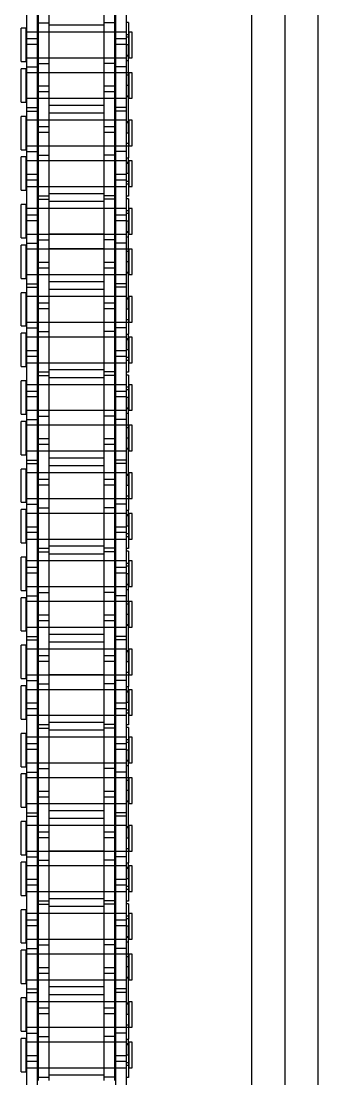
# Model space of a CAD drawing. Header units: metres. Extents: x 0 to 63075, y 0 to 44550.
# Drawn here: x 14562 to 14604.8, y 27223.5 to 27375.9 of the extents above; entities that cross this region are included whole.
import ezdxf

# ---------------------------------------------------------------- set-up
doc = ezdxf.new("R2010")
doc.units = ezdxf.units.M
doc.header["$LTSCALE"] = 75
doc.linetypes.add('HIDDEN2', pattern=[4.7625, 3.175, -1.5875])
for name, color, linetype in [('SDM', 7, 'Continuous'), ('SL4', 4, 'Continuous'), ('ST1', 7, 'HIDDEN2')]:
    doc.layers.add(name, color=color, linetype=linetype)

# ---------------------------------------------------------------- blocks, each defined once
blk = doc.blocks.new('A$Ca53c419a')
at = {"layer": 'SL4'}
for p, q in [((2339.74, 215.76), (3664.71, 215.76)), ((3664.71, 206.24), (2339.74, 206.24))]:
    blk.add_line(p, q, dxfattribs=at)
at = {"layer": 'ST1'}
for p, q in [((2794.73, 249), (2799.53, 249)), ((2794.73, 249), (2794.73, 248.34)), ((2799.53, 248.34), (2799.53, 249)), ((2800.58, 249), (2805.37, 249)), ((2800.58, 249), (2800.58, 248.34)), ((2805.37, 248.34), (2805.37, 249)), ((2807.43, 249), (2812.23, 249)), ((2807.43, 249), (2807.43, 248.34)), ((2812.23, 248.34), (2812.23, 249)), ((2813.28, 249), (2818.07, 249)), ((2813.28, 249), (2813.28, 248.34)), ((2818.07, 248.34), (2818.07, 249)), ((2820.13, 249), (2824.93, 249)), ((2820.13, 249), (2820.13, 248.34)), ((2824.93, 248.34), (2824.93, 249)), ((2825.98, 249), (2830.77, 249)), ((2825.98, 249), (2825.98, 248.34)), ((2830.77, 248.34), (2830.77, 249)), ((2832.83, 249), (2837.63, 249)), ((2832.83, 249), (2832.83, 248.34)), ((2837.63, 248.34), (2837.63, 249)), ((2838.68, 249), (2843.47, 249)), ((2838.68, 249), (2838.68, 248.34)), ((2843.47, 248.34), (2843.47, 249)), ((2845.53, 249), (2850.33, 249)), ((2845.53, 249), (2845.53, 248.34)), ((2850.33, 248.34), (2850.33, 249)), ((2851.38, 249), (2856.17, 249)), ((2851.38, 249), (2851.38, 248.34)), ((2856.17, 248.34), (2856.17, 249)), ((2858.23, 249), (2863.03, 249)), ((2858.23, 249), (2858.23, 248.34)), ((2863.03, 248.34), (2863.03, 249)), ((2864.08, 249), (2868.87, 249)), ((2864.08, 249), (2864.08, 248.34)), ((2868.87, 248.34), (2868.87, 249)), ((2870.93, 249), (2875.73, 249)), ((2870.93, 249), (2870.93, 248.34)), ((2875.73, 248.34), (2875.73, 249)), ((2876.78, 249), (2881.57, 249)), ((2876.78, 249), (2876.78, 248.34)), ((2881.57, 248.34), (2881.57, 249)), ((2883.63, 249), (2888.43, 249)), ((2883.63, 249), (2883.63, 248.34)), ((2888.43, 248.34), (2888.43, 249)), ((2889.48, 249), (2894.27, 249)), ((2889.48, 249), (2889.48, 248.34)), ((2894.27, 248.34), (2894.27, 249)), ((2896.33, 249), (2901.13, 249)), ((2896.33, 249), (2896.33, 248.34)), ((2901.13, 248.34), (2901.13, 249)), ((2902.18, 249), (2906.97, 249)), ((2902.18, 249), (2902.18, 248.34)), ((2906.97, 248.34), (2906.97, 249)), ((2909.03, 249), (2913.83, 249)), ((2909.03, 249), (2909.03, 248.34)), ((2913.83, 248.34), (2913.83, 249)), ((2914.88, 249), (2919.67, 249)), ((2914.88, 249), (2914.88, 248.34)), ((2919.67, 248.34), (2919.67, 249)), ((2921.73, 249), (2926.53, 249)), ((2921.73, 249), (2921.73, 248.34)), ((2926.53, 248.34), (2926.53, 249)), ((2927.58, 249), (2932.37, 249)), ((2927.58, 249), (2927.58, 248.34)), ((2932.37, 248.34), (2932.37, 249)), ((2934.43, 249), (2939.23, 249)), ((2934.43, 249), (2934.43, 248.34)), ((2939.23, 248.34), (2939.23, 249)), ((2940.28, 249), (2945.07, 249)), ((2940.28, 249), (2940.28, 248.34)), ((2945.07, 248.34), (2945.07, 249)), ((2787.1, 248.16), (2796.2, 248.16)), ((2799.53, 248.34), (2794.73, 248.34)), ((2795.28, 248.34), (2795.28, 233.84)), ((2795.28, 248.16), (2795.28, 246.64)), ((2796.2, 248.16), (2797.06, 248.16)), ((2796.2, 246.64), (2796.2, 248.16)), ((2797.06, 248.16), (2806.15, 248.16)), ((2797.06, 248.16), (2797.06, 246.64)), ((2798.97, 233.84), (2798.97, 248.34)), ((2798.97, 246.64), (2798.97, 248.16)), ((2800.3, 248.16), (2800.3, 246.64)), ((2805.37, 248.34), (2800.58, 248.34)), ((2801.13, 248.34), (2801.13, 233.84)), ((2801.13, 248.16), (2801.13, 246.64)), ((2804.82, 233.84), (2804.82, 248.34)), ((2804.82, 246.64), (2804.82, 248.16)), ((2806.15, 248.16), (2806.15, 246.64)), ((2806.15, 248.16), (2812.5, 248.16)), ((2806.65, 248.16), (2806.65, 246.64)), ((2812.23, 248.34), (2807.43, 248.34)), ((2807.98, 248.34), (2807.98, 233.84)), ((2807.98, 248.16), (2807.98, 246.64)), ((2811.67, 233.84), (2811.67, 248.34)), ((2811.67, 246.64), (2811.67, 248.16)), ((2812.5, 248.16), (2812.5, 246.64)), ((2812.5, 248.16), (2821.6, 248.16)), ((2818.07, 248.34), (2813.28, 248.34)), ((2813.83, 248.34), (2813.83, 233.84)), ((2813.83, 248.16), (2813.83, 246.64)), ((2815.75, 246.64), (2815.75, 248.16)), ((2816.61, 248.16), (2816.61, 246.64)), ((2817.52, 233.84), (2817.52, 248.34)), ((2817.52, 246.64), (2817.52, 248.16)), ((2824.93, 248.34), (2820.13, 248.34)), ((2820.68, 248.34), (2820.68, 233.84)), ((2820.68, 248.16), (2820.68, 246.64)), ((2821.6, 248.16), (2822.46, 248.16)), ((2821.6, 246.64), (2821.6, 248.16)), ((2822.46, 248.16), (2831.55, 248.16)), ((2822.46, 248.16), (2822.46, 246.64)), ((2824.37, 233.84), (2824.37, 248.34)), ((2824.37, 246.64), (2824.37, 248.16)), ((2825.7, 248.16), (2825.7, 246.64)), ((2830.77, 248.34), (2825.98, 248.34)), ((2826.53, 248.34), (2826.53, 233.84)), ((2826.53, 248.16), (2826.53, 246.64)), ((2830.22, 233.84), (2830.22, 248.34)), ((2830.22, 246.64), (2830.22, 248.16)), ((2831.55, 248.16), (2831.55, 246.64)), ((2831.55, 248.16), (2837.9, 248.16)), ((2832.05, 248.16), (2832.05, 246.64)), ((2837.63, 248.34), (2832.83, 248.34)), ((2833.38, 248.34), (2833.38, 233.84)), ((2833.38, 248.16), (2833.38, 246.64)), ((2837.07, 233.84), (2837.07, 248.34)), ((2837.07, 246.64), (2837.07, 248.16)), ((2837.9, 248.16), (2837.9, 246.64)), ((2837.9, 248.16), (2847, 248.16)), ((2843.47, 248.34), (2838.68, 248.34)), ((2839.23, 248.34), (2839.23, 233.84)), ((2839.23, 248.16), (2839.23, 246.64)), ((2841.15, 246.64), (2841.15, 248.16)), ((2842.01, 248.16), (2842.01, 246.64)), ((2842.92, 233.84), (2842.92, 248.34)), ((2842.92, 246.64), (2842.92, 248.16)), ((2850.33, 248.34), (2845.53, 248.34)), ((2846.08, 248.34), (2846.08, 233.84)), ((2846.08, 248.16), (2846.08, 246.64)), ((2847, 248.16), (2847.86, 248.16)), ((2847, 246.64), (2847, 248.16)), ((2847.86, 248.16), (2856.95, 248.16)), ((2847.86, 248.16), (2847.86, 246.64)), ((2849.77, 233.84), (2849.77, 248.34)), ((2849.77, 246.64), (2849.77, 248.16)), ((2851.1, 248.16), (2851.1, 246.64)), ((2856.17, 248.34), (2851.38, 248.34)), ((2851.93, 248.34), (2851.93, 233.84)), ((2851.93, 248.16), (2851.93, 246.64)), ((2855.62, 233.84), (2855.62, 248.34)), ((2855.62, 246.64), (2855.62, 248.16)), ((2856.95, 248.16), (2856.95, 246.64)), ((2856.95, 248.16), (2863.3, 248.16)), ((2857.45, 248.16), (2857.45, 246.64)), ((2863.03, 248.34), (2858.23, 248.34)), ((2858.78, 248.34), (2858.78, 233.84)), ((2858.78, 248.16), (2858.78, 246.64)), ((2862.47, 233.84), (2862.47, 248.34)), ((2862.47, 246.64), (2862.47, 248.16)), ((2863.3, 248.16), (2863.3, 246.64)), ((2863.3, 248.16), (2872.4, 248.16)), ((2868.87, 248.34), (2864.08, 248.34)), ((2864.63, 248.34), (2864.63, 233.84)), ((2864.63, 248.16), (2864.63, 246.64)), ((2866.55, 246.64), (2866.55, 248.16)), ((2867.41, 248.16), (2867.41, 246.64)), ((2868.32, 233.84), (2868.32, 248.34)), ((2868.32, 246.64), (2868.32, 248.16)), ((2875.73, 248.34), (2870.93, 248.34)), ((2871.48, 248.34), (2871.48, 233.84)), ((2871.48, 248.16), (2871.48, 246.64)), ((2872.4, 248.16), (2873.26, 248.16)), ((2872.4, 246.64), (2872.4, 248.16)), ((2873.26, 248.16), (2882.35, 248.16)), ((2873.26, 248.16), (2873.26, 246.64)), ((2875.17, 233.84), (2875.17, 248.34)), ((2875.17, 246.64), (2875.17, 248.16)), ((2876.5, 248.16), (2876.5, 246.64)), ((2881.57, 248.34), (2876.78, 248.34)), ((2877.33, 248.34), (2877.33, 233.84)), ((2877.33, 248.16), (2877.33, 246.64)), ((2881.02, 233.84), (2881.02, 248.34)), ((2881.02, 246.64), (2881.02, 248.16)), ((2882.35, 248.16), (2882.35, 246.64)), ((2882.35, 248.16), (2888.7, 248.16)), ((2882.85, 248.16), (2882.85, 246.64)), ((2888.43, 248.34), (2883.63, 248.34)), ((2884.18, 248.34), (2884.18, 233.84)), ((2884.18, 248.16), (2884.18, 246.64)), ((2887.87, 233.84), (2887.87, 248.34)), ((2887.87, 246.64), (2887.87, 248.16)), ((2888.7, 248.16), (2888.7, 246.64)), ((2888.7, 248.16), (2897.8, 248.16)), ((2894.27, 248.34), (2889.48, 248.34)), ((2890.03, 248.34), (2890.03, 233.84)), ((2890.03, 248.16), (2890.03, 246.64)), ((2891.95, 246.64), (2891.95, 248.16)), ((2892.81, 248.16), (2892.81, 246.64)), ((2893.72, 233.84), (2893.72, 248.34)), ((2893.72, 246.64), (2893.72, 248.16)), ((2901.13, 248.34), (2896.33, 248.34)), ((2896.88, 248.34), (2896.88, 233.84)), ((2896.88, 248.16), (2896.88, 246.64)), ((2897.8, 248.16), (2898.66, 248.16)), ((2897.8, 246.64), (2897.8, 248.16)), ((2898.66, 248.16), (2907.75, 248.16)), ((2898.66, 248.16), (2898.66, 246.64)), ((2900.57, 233.84), (2900.57, 248.34)), ((2900.57, 246.64), (2900.57, 248.16)), ((2901.9, 248.16), (2901.9, 246.64)), ((2906.97, 248.34), (2902.18, 248.34)), ((2902.73, 248.34), (2902.73, 233.84)), ((2902.73, 248.16), (2902.73, 246.64)), ((2906.42, 233.84), (2906.42, 248.34)), ((2906.42, 246.64), (2906.42, 248.16)), ((2907.75, 248.16), (2907.75, 246.64)), ((2907.75, 248.16), (2914.1, 248.16)), ((2908.25, 248.16), (2908.25, 246.64)), ((2913.83, 248.34), (2909.03, 248.34)), ((2909.58, 248.34), (2909.58, 233.84)), ((2909.58, 248.16), (2909.58, 246.64)), ((2913.27, 233.84), (2913.27, 248.34)), ((2913.27, 246.64), (2913.27, 248.16)), ((2914.1, 248.16), (2914.1, 246.64)), ((2914.1, 248.16), (2923.2, 248.16)), ((2919.67, 248.34), (2914.88, 248.34)), ((2915.43, 248.34), (2915.43, 233.84)), ((2915.43, 248.16), (2915.43, 246.64)), ((2917.35, 246.64), (2917.35, 248.16)), ((2918.21, 248.16), (2918.21, 246.64)), ((2919.12, 233.84), (2919.12, 248.34)), ((2919.12, 246.64), (2919.12, 248.16)), ((2926.53, 248.34), (2921.73, 248.34)), ((2922.28, 248.34), (2922.28, 233.84)), ((2922.28, 248.16), (2922.28, 246.64)), ((2923.2, 248.16), (2924.06, 248.16)), ((2923.2, 246.64), (2923.2, 248.16)), ((2924.06, 248.16), (2933.15, 248.16)), ((2924.06, 248.16), (2924.06, 246.64)), ((2925.97, 233.84), (2925.97, 248.34)), ((2925.97, 246.64), (2925.97, 248.16)), ((2927.3, 248.16), (2927.3, 246.64)), ((2932.37, 248.34), (2927.58, 248.34)), ((2928.13, 248.34), (2928.13, 233.84)), ((2928.13, 248.16), (2928.13, 246.64)), ((2931.82, 233.84), (2931.82, 248.34)), ((2931.82, 246.64), (2931.82, 248.16)), ((2933.15, 248.16), (2933.15, 246.64)), ((2933.15, 248.16), (2939.5, 248.16)), ((2933.65, 248.16), (2933.65, 246.64)), ((2939.23, 248.34), (2934.43, 248.34)), ((2934.98, 248.34), (2934.98, 233.84)), ((2934.98, 248.16), (2934.98, 246.64)), ((2938.67, 233.84), (2938.67, 248.34)), ((2938.67, 246.64), (2938.67, 248.16)), ((2939.5, 248.16), (2939.5, 246.64)), ((2939.5, 248.16), (2948.6, 248.16)), ((2945.07, 248.34), (2940.28, 248.34)), ((2940.83, 248.34), (2940.83, 233.84)), ((2940.83, 248.16), (2940.83, 246.64)), ((2942.75, 246.64), (2942.75, 248.16)), ((2943.61, 248.16), (2943.61, 246.64)), ((2944.52, 233.84), (2944.52, 248.34)), ((2944.52, 246.64), (2944.52, 248.16)), ((2787.1, 246.64), (2796.2, 246.64)), ((2793.45, 246.48), (2799.8, 246.48)), ((2793.95, 246.48), (2793.95, 244.96)), ((2795.28, 246.48), (2795.28, 244.96)), ((2796.2, 246.64), (2797.06, 246.64)), ((2797.06, 246.64), (2806.15, 246.64)), ((2798.97, 244.96), (2798.97, 246.48)), ((2799.8, 246.48), (2799.8, 244.96)), ((2799.8, 246.48), (2808.9, 246.48)), ((2801.13, 246.48), (2801.13, 244.96)), ((2803.05, 244.96), (2803.05, 246.48)), ((2803.91, 246.48), (2803.91, 244.96)), ((2804.82, 244.96), (2804.82, 246.48)), ((2806.15, 246.64), (2812.5, 246.64)), ((2807.98, 246.48), (2807.98, 244.96)), ((2808.9, 246.48), (2809.76, 246.48)), ((2808.9, 244.96), (2808.9, 246.48)), ((2809.76, 246.48), (2818.85, 246.48)), ((2809.76, 246.48), (2809.76, 244.96)), ((2811.67, 244.96), (2811.67, 246.48)), ((2812.5, 246.64), (2821.6, 246.64)), ((2813, 246.48), (2813, 244.96)), ((2813.83, 246.48), (2813.83, 244.96)), ((2817.52, 244.96), (2817.52, 246.48)), ((2818.85, 246.48), (2818.85, 244.96)), ((2818.85, 246.48), (2825.2, 246.48)), ((2819.35, 246.48), (2819.35, 244.96)), ((2820.68, 246.48), (2820.68, 244.96)), ((2821.6, 246.64), (2822.46, 246.64)), ((2822.46, 246.64), (2831.55, 246.64)), ((2824.37, 244.96), (2824.37, 246.48)), ((2825.2, 246.48), (2825.2, 244.96)), ((2825.2, 246.48), (2834.3, 246.48)), ((2826.53, 246.48), (2826.53, 244.96)), ((2828.45, 244.96), (2828.45, 246.48)), ((2829.31, 246.48), (2829.31, 244.96)), ((2830.22, 244.96), (2830.22, 246.48)), ((2831.55, 246.64), (2837.9, 246.64)), ((2833.38, 246.48), (2833.38, 244.96)), ((2834.3, 246.48), (2835.16, 246.48)), ((2834.3, 244.96), (2834.3, 246.48)), ((2835.16, 246.48), (2844.25, 246.48)), ((2835.16, 246.48), (2835.16, 244.96)), ((2837.07, 244.96), (2837.07, 246.48)), ((2837.9, 246.64), (2847, 246.64)), ((2838.4, 246.48), (2838.4, 244.96)), ((2839.23, 246.48), (2839.23, 244.96)), ((2842.92, 244.96), (2842.92, 246.48)), ((2844.25, 246.48), (2844.25, 244.96)), ((2844.25, 246.48), (2850.6, 246.48)), ((2844.75, 246.48), (2844.75, 244.96)), ((2846.08, 246.48), (2846.08, 244.96)), ((2847, 246.64), (2847.86, 246.64)), ((2847.86, 246.64), (2856.95, 246.64)), ((2849.77, 244.96), (2849.77, 246.48)), ((2850.6, 246.48), (2850.6, 244.96)), ((2850.6, 246.48), (2859.7, 246.48)), ((2851.93, 246.48), (2851.93, 244.96)), ((2853.85, 244.96), (2853.85, 246.48)), ((2854.71, 246.48), (2854.71, 244.96)), ((2855.62, 244.96), (2855.62, 246.48)), ((2856.95, 246.64), (2863.3, 246.64)), ((2858.78, 246.48), (2858.78, 244.96)), ((2859.7, 246.48), (2860.56, 246.48)), ((2859.7, 244.96), (2859.7, 246.48)), ((2860.56, 246.48), (2869.65, 246.48)), ((2860.56, 246.48), (2860.56, 244.96)), ((2862.47, 244.96), (2862.47, 246.48)), ((2863.3, 246.64), (2872.4, 246.64)), ((2863.8, 246.48), (2863.8, 244.96)), ((2864.63, 246.48), (2864.63, 244.96)), ((2868.32, 244.96), (2868.32, 246.48)), ((2869.65, 246.48), (2869.65, 244.96)), ((2869.65, 246.48), (2876, 246.48)), ((2870.15, 246.48), (2870.15, 244.96)), ((2871.48, 246.48), (2871.48, 244.96)), ((2872.4, 246.64), (2873.26, 246.64)), ((2873.26, 246.64), (2882.35, 246.64)), ((2875.17, 244.96), (2875.17, 246.48)), ((2876, 246.48), (2876, 244.96)), ((2876, 246.48), (2885.1, 246.48)), ((2877.33, 246.48), (2877.33, 244.96)), ((2879.25, 244.96), (2879.25, 246.48)), ((2880.11, 246.48), (2880.11, 244.96)), ((2881.02, 244.96), (2881.02, 246.48)), ((2882.35, 246.64), (2888.7, 246.64)), ((2884.18, 246.48), (2884.18, 244.96)), ((2885.1, 246.48), (2885.96, 246.48)), ((2885.1, 244.96), (2885.1, 246.48)), ((2885.96, 246.48), (2895.05, 246.48)), ((2885.96, 246.48), (2885.96, 244.96)), ((2887.87, 244.96), (2887.87, 246.48)), ((2888.7, 246.64), (2897.8, 246.64)), ((2889.2, 246.48), (2889.2, 244.96)), ((2890.03, 246.48), (2890.03, 244.96)), ((2893.72, 244.96), (2893.72, 246.48)), ((2895.05, 246.48), (2895.05, 244.96)), ((2895.05, 246.48), (2901.4, 246.48)), ((2895.55, 246.48), (2895.55, 244.96)), ((2896.88, 246.48), (2896.88, 244.96)), ((2897.8, 246.64), (2898.66, 246.64)), ((2898.66, 246.64), (2907.75, 246.64)), ((2900.57, 244.96), (2900.57, 246.48)), ((2901.4, 246.48), (2901.4, 244.96)), ((2901.4, 246.48), (2910.5, 246.48)), ((2902.73, 246.48), (2902.73, 244.96)), ((2904.65, 244.96), (2904.65, 246.48)), ((2905.51, 246.48), (2905.51, 244.96)), ((2906.42, 244.96), (2906.42, 246.48)), ((2907.75, 246.64), (2914.1, 246.64)), ((2909.58, 246.48), (2909.58, 244.96)), ((2910.5, 246.48), (2911.36, 246.48)), ((2910.5, 244.96), (2910.5, 246.48)), ((2911.36, 246.48), (2920.45, 246.48)), ((2911.36, 246.48), (2911.36, 244.96)), ((2913.27, 244.96), (2913.27, 246.48)), ((2914.1, 246.64), (2923.2, 246.64)), ((2914.6, 246.48), (2914.6, 244.96)), ((2915.43, 246.48), (2915.43, 244.96)), ((2919.12, 244.96), (2919.12, 246.48)), ((2920.45, 246.48), (2920.45, 244.96)), ((2920.45, 246.48), (2926.8, 246.48)), ((2920.95, 246.48), (2920.95, 244.96)), ((2922.28, 246.48), (2922.28, 244.96)), ((2923.2, 246.64), (2924.06, 246.64)), ((2924.06, 246.64), (2933.15, 246.64)), ((2925.97, 244.96), (2925.97, 246.48)), ((2926.8, 246.48), (2926.8, 244.96)), ((2926.8, 246.48), (2935.9, 246.48)), ((2928.13, 246.48), (2928.13, 244.96)), ((2930.05, 244.96), (2930.05, 246.48)), ((2930.91, 246.48), (2930.91, 244.96)), ((2931.82, 244.96), (2931.82, 246.48)), ((2933.15, 246.64), (2939.5, 246.64)), ((2934.98, 246.48), (2934.98, 244.96)), ((2935.9, 246.48), (2936.76, 246.48)), ((2935.9, 244.96), (2935.9, 246.48)), ((2936.76, 246.48), (2945.85, 246.48)), ((2936.76, 246.48), (2936.76, 244.96)), ((2938.67, 244.96), (2938.67, 246.48)), ((2939.5, 246.64), (2948.6, 246.64)), ((2940, 246.48), (2940, 244.96)), ((2940.83, 246.48), (2940.83, 244.96)), ((2944.52, 244.96), (2944.52, 246.48)), ((2945.85, 246.48), (2945.85, 244.96)), ((2945.85, 246.48), (2952.2, 246.48)), ((2793.45, 244.96), (2799.8, 244.96)), ((2794.24, 237.03), (2794.24, 244.96)), ((2795.28, 244.96), (2795.28, 237.03)), ((2798.97, 237.03), (2798.97, 244.96)), ((2799.02, 244.96), (2799.02, 237.03)), ((2799.8, 244.96), (2808.9, 244.96)), ((2801.09, 237.03), (2801.09, 244.96)), ((2801.13, 244.96), (2801.13, 237.03)), ((2804.82, 237.03), (2804.82, 244.96)), ((2805.87, 244.96), (2805.87, 237.03)), ((2806.94, 237.03), (2806.94, 244.96)), ((2807.98, 244.96), (2807.98, 237.03)), ((2808.9, 244.96), (2809.76, 244.96)), ((2809.76, 244.96), (2818.85, 244.96)), ((2811.67, 237.03), (2811.67, 244.96)), ((2811.72, 244.96), (2811.72, 237.03)), ((2813.79, 237.03), (2813.79, 244.96)), ((2813.83, 244.96), (2813.83, 237.03)), ((2817.52, 237.03), (2817.52, 244.96)), ((2818.57, 244.96), (2818.57, 237.03)), ((2818.85, 244.96), (2825.2, 244.96)), ((2819.64, 237.03), (2819.64, 244.96)), ((2820.68, 244.96), (2820.68, 237.03)), ((2824.37, 237.03), (2824.37, 244.96)), ((2824.42, 244.96), (2824.42, 237.03)), ((2825.2, 244.96), (2834.3, 244.96)), ((2826.49, 237.03), (2826.49, 244.96)), ((2826.53, 244.96), (2826.53, 237.03)), ((2830.22, 237.03), (2830.22, 244.96)), ((2831.27, 244.96), (2831.27, 237.03)), ((2832.34, 237.03), (2832.34, 244.96)), ((2833.38, 244.96), (2833.38, 237.03)), ((2834.3, 244.96), (2835.16, 244.96)), ((2835.16, 244.96), (2844.25, 244.96)), ((2837.07, 237.03), (2837.07, 244.96)), ((2837.12, 244.96), (2837.12, 237.03)), ((2839.19, 237.03), (2839.19, 244.96)), ((2839.23, 244.96), (2839.23, 237.03)), ((2842.92, 237.03), (2842.92, 244.96)), ((2843.97, 244.96), (2843.97, 237.03)), ((2844.25, 244.96), (2850.6, 244.96)), ((2845.04, 237.03), (2845.04, 244.96)), ((2846.08, 244.96), (2846.08, 237.03)), ((2849.77, 237.03), (2849.77, 244.96)), ((2849.82, 244.96), (2849.82, 237.03)), ((2850.6, 244.96), (2859.7, 244.96)), ((2851.89, 237.03), (2851.89, 244.96)), ((2851.93, 244.96), (2851.93, 237.03)), ((2855.62, 237.03), (2855.62, 244.96)), ((2856.67, 244.96), (2856.67, 237.03)), ((2857.74, 237.03), (2857.74, 244.96)), ((2858.78, 244.96), (2858.78, 237.03)), ((2859.7, 244.96), (2860.56, 244.96)), ((2860.56, 244.96), (2869.65, 244.96)), ((2862.47, 237.03), (2862.47, 244.96)), ((2862.52, 244.96), (2862.52, 237.03)), ((2864.59, 237.03), (2864.59, 244.96)), ((2864.63, 244.96), (2864.63, 237.03)), ((2868.32, 237.03), (2868.32, 244.96)), ((2869.37, 244.96), (2869.37, 237.03)), ((2869.65, 244.96), (2876, 244.96)), ((2870.44, 237.03), (2870.44, 244.96)), ((2871.48, 244.96), (2871.48, 237.03)), ((2875.17, 237.03), (2875.17, 244.96)), ((2875.22, 244.96), (2875.22, 237.03)), ((2876, 244.96), (2885.1, 244.96)), ((2877.29, 237.03), (2877.29, 244.96)), ((2877.33, 244.96), (2877.33, 237.03)), ((2881.02, 237.03), (2881.02, 244.96)), ((2882.07, 244.96), (2882.07, 237.03)), ((2883.14, 237.03), (2883.14, 244.96)), ((2884.18, 244.96), (2884.18, 237.03)), ((2885.1, 244.96), (2885.96, 244.96)), ((2885.96, 244.96), (2895.05, 244.96)), ((2887.87, 237.03), (2887.87, 244.96)), ((2887.92, 244.96), (2887.92, 237.03)), ((2889.99, 237.03), (2889.99, 244.96)), ((2890.03, 244.96), (2890.03, 237.03)), ((2893.72, 237.03), (2893.72, 244.96)), ((2894.77, 244.96), (2894.77, 237.03)), ((2895.05, 244.96), (2901.4, 244.96)), ((2895.84, 237.03), (2895.84, 244.96)), ((2896.88, 244.96), (2896.88, 237.03)), ((2900.57, 237.03), (2900.57, 244.96)), ((2900.62, 244.96), (2900.62, 237.03)), ((2901.4, 244.96), (2910.5, 244.96)), ((2902.69, 237.03), (2902.69, 244.96)), ((2902.73, 244.96), (2902.73, 237.03)), ((2906.42, 237.03), (2906.42, 244.96)), ((2907.47, 244.96), (2907.47, 237.03)), ((2908.54, 237.03), (2908.54, 244.96)), ((2909.58, 244.96), (2909.58, 237.03)), ((2910.5, 244.96), (2911.36, 244.96)), ((2911.36, 244.96), (2920.45, 244.96)), ((2913.27, 237.03), (2913.27, 244.96)), ((2913.32, 244.96), (2913.32, 237.03)), ((2915.39, 237.03), (2915.39, 244.96)), ((2915.43, 244.96), (2915.43, 237.03)), ((2919.12, 237.03), (2919.12, 244.96)), ((2920.17, 244.96), (2920.17, 237.03)), ((2920.45, 244.96), (2926.8, 244.96)), ((2921.24, 237.03), (2921.24, 244.96)), ((2922.28, 244.96), (2922.28, 237.03)), ((2925.97, 237.03), (2925.97, 244.96)), ((2926.02, 244.96), (2926.02, 237.03)), ((2926.8, 244.96), (2935.9, 244.96)), ((2928.09, 237.03), (2928.09, 244.96)), ((2928.13, 244.96), (2928.13, 237.03)), ((2931.82, 237.03), (2931.82, 244.96)), ((2932.87, 244.96), (2932.87, 237.03)), ((2933.94, 237.03), (2933.94, 244.96)), ((2934.98, 244.96), (2934.98, 237.03)), ((2935.9, 244.96), (2936.76, 244.96)), ((2936.76, 244.96), (2945.85, 244.96)), ((2938.67, 237.03), (2938.67, 244.96)), ((2938.72, 244.96), (2938.72, 237.03)), ((2940.79, 237.03), (2940.79, 244.96)), ((2940.83, 244.96), (2940.83, 237.03)), ((2944.52, 237.03), (2944.52, 244.96)), ((2945.57, 244.96), (2945.57, 237.03)), ((2945.85, 244.96), (2952.2, 244.96)), ((2793.45, 237.03), (2799.8, 237.03)), ((2793.95, 235.51), (2793.95, 237.03)), ((2795.28, 237.03), (2795.28, 235.51)), ((2798.97, 235.51), (2798.97, 237.03)), ((2799.8, 235.51), (2799.8, 237.03)), ((2799.8, 237.03), (2808.9, 237.03)), ((2801.13, 237.03), (2801.13, 235.51)), ((2803.05, 235.51), (2803.05, 237.03)), ((2803.91, 237.03), (2803.91, 235.51)), ((2804.82, 235.51), (2804.82, 237.03)), ((2807.98, 237.03), (2807.98, 235.51)), ((2808.9, 237.03), (2809.76, 237.03)), ((2808.9, 235.51), (2808.9, 237.03)), ((2809.76, 237.03), (2818.85, 237.03)), ((2809.76, 237.03), (2809.76, 235.51)), ((2811.67, 235.51), (2811.67, 237.03)), ((2813, 235.51), (2813, 237.03)), ((2813.83, 237.03), (2813.83, 235.51)), ((2817.52, 235.51), (2817.52, 237.03)), ((2818.85, 235.51), (2818.85, 237.03)), ((2818.85, 237.03), (2825.2, 237.03)), ((2819.35, 235.51), (2819.35, 237.03)), ((2820.68, 237.03), (2820.68, 235.51)), ((2824.37, 235.51), (2824.37, 237.03)), ((2825.2, 235.51), (2825.2, 237.03)), ((2825.2, 237.03), (2834.3, 237.03)), ((2826.53, 237.03), (2826.53, 235.51)), ((2828.45, 235.51), (2828.45, 237.03)), ((2829.31, 237.03), (2829.31, 235.51)), ((2830.22, 235.51), (2830.22, 237.03)), ((2833.38, 237.03), (2833.38, 235.51)), ((2834.3, 237.03), (2835.16, 237.03)), ((2834.3, 235.51), (2834.3, 237.03)), ((2835.16, 237.03), (2844.25, 237.03)), ((2835.16, 237.03), (2835.16, 235.51)), ((2837.07, 235.51), (2837.07, 237.03)), ((2838.4, 235.51), (2838.4, 237.03)), ((2839.23, 237.03), (2839.23, 235.51)), ((2842.92, 235.51), (2842.92, 237.03)), ((2844.25, 235.51), (2844.25, 237.03)), ((2844.25, 237.03), (2850.6, 237.03)), ((2844.75, 235.51), (2844.75, 237.03)), ((2846.08, 237.03), (2846.08, 235.51)), ((2849.77, 235.51), (2849.77, 237.03)), ((2850.6, 235.51), (2850.6, 237.03)), ((2850.6, 237.03), (2859.7, 237.03)), ((2851.93, 237.03), (2851.93, 235.51)), ((2853.85, 235.51), (2853.85, 237.03)), ((2854.71, 237.03), (2854.71, 235.51)), ((2855.62, 235.51), (2855.62, 237.03)), ((2858.78, 237.03), (2858.78, 235.51)), ((2859.7, 237.03), (2860.56, 237.03)), ((2859.7, 235.51), (2859.7, 237.03)), ((2860.56, 237.03), (2869.65, 237.03)), ((2860.56, 237.03), (2860.56, 235.51)), ((2862.47, 235.51), (2862.47, 237.03)), ((2863.8, 235.51), (2863.8, 237.03)), ((2864.63, 237.03), (2864.63, 235.51)), ((2868.32, 235.51), (2868.32, 237.03)), ((2869.65, 235.51), (2869.65, 237.03)), ((2869.65, 237.03), (2876, 237.03)), ((2870.15, 235.51), (2870.15, 237.03)), ((2871.48, 237.03), (2871.48, 235.51)), ((2875.17, 235.51), (2875.17, 237.03)), ((2876, 235.51), (2876, 237.03)), ((2876, 237.03), (2885.1, 237.03)), ((2877.33, 237.03), (2877.33, 235.51)), ((2879.25, 235.51), (2879.25, 237.03)), ((2880.11, 237.03), (2880.11, 235.51)), ((2881.02, 235.51), (2881.02, 237.03)), ((2884.18, 237.03), (2884.18, 235.51)), ((2885.1, 237.03), (2885.96, 237.03)), ((2885.1, 235.51), (2885.1, 237.03)), ((2885.96, 237.03), (2895.05, 237.03)), ((2885.96, 237.03), (2885.96, 235.51)), ((2887.87, 235.51), (2887.87, 237.03)), ((2889.2, 235.51), (2889.2, 237.03)), ((2890.03, 237.03), (2890.03, 235.51)), ((2893.72, 235.51), (2893.72, 237.03)), ((2895.05, 235.51), (2895.05, 237.03)), ((2895.05, 237.03), (2901.4, 237.03)), ((2895.55, 235.51), (2895.55, 237.03)), ((2896.88, 237.03), (2896.88, 235.51)), ((2900.57, 235.51), (2900.57, 237.03)), ((2901.4, 235.51), (2901.4, 237.03)), ((2901.4, 237.03), (2910.5, 237.03)), ((2902.73, 237.03), (2902.73, 235.51)), ((2904.65, 235.51), (2904.65, 237.03)), ((2905.51, 237.03), (2905.51, 235.51)), ((2906.42, 235.51), (2906.42, 237.03)), ((2909.58, 237.03), (2909.58, 235.51)), ((2910.5, 237.03), (2911.36, 237.03)), ((2910.5, 235.51), (2910.5, 237.03)), ((2911.36, 237.03), (2920.45, 237.03)), ((2911.36, 237.03), (2911.36, 235.51)), ((2913.27, 235.51), (2913.27, 237.03)), ((2914.6, 235.51), (2914.6, 237.03)), ((2915.43, 237.03), (2915.43, 235.51)), ((2919.12, 235.51), (2919.12, 237.03)), ((2920.45, 235.51), (2920.45, 237.03)), ((2920.45, 237.03), (2926.8, 237.03)), ((2920.95, 235.51), (2920.95, 237.03)), ((2922.28, 237.03), (2922.28, 235.51)), ((2925.97, 235.51), (2925.97, 237.03)), ((2926.8, 235.51), (2926.8, 237.03)), ((2926.8, 237.03), (2935.9, 237.03)), ((2928.13, 237.03), (2928.13, 235.51)), ((2930.05, 235.51), (2930.05, 237.03)), ((2930.91, 237.03), (2930.91, 235.51)), ((2931.82, 235.51), (2931.82, 237.03)), ((2934.98, 237.03), (2934.98, 235.51)), ((2935.9, 237.03), (2936.76, 237.03)), ((2935.9, 235.51), (2935.9, 237.03)), ((2936.76, 237.03), (2945.85, 237.03)), ((2936.76, 237.03), (2936.76, 235.51)), ((2938.67, 235.51), (2938.67, 237.03)), ((2940, 235.51), (2940, 237.03)), ((2940.83, 237.03), (2940.83, 235.51)), ((2944.52, 235.51), (2944.52, 237.03)), ((2945.85, 235.51), (2945.85, 237.03)), ((2945.85, 237.03), (2952.2, 237.03)), ((2787.1, 235.36), (2796.2, 235.36)), ((2793.45, 235.51), (2799.8, 235.51)), ((2795.28, 235.36), (2795.28, 233.84)), ((2796.2, 235.36), (2797.06, 235.36)), ((2796.2, 233.84), (2796.2, 235.36)), ((2797.06, 235.36), (2806.15, 235.36)), ((2797.06, 235.36), (2797.06, 233.84)), ((2798.97, 233.84), (2798.97, 235.36)), ((2799.8, 235.51), (2808.9, 235.51)), ((2800.3, 233.84), (2800.3, 235.36)), ((2801.13, 235.36), (2801.13, 233.51)), ((2804.82, 233.84), (2804.82, 235.36)), ((2806.15, 233.84), (2806.15, 235.36)), ((2806.15, 235.36), (2812.5, 235.36)), ((2806.65, 233.84), (2806.65, 235.36)), ((2807.98, 235.36), (2807.98, 233.84)), ((2808.9, 235.51), (2809.76, 235.51)), ((2809.76, 235.51), (2818.85, 235.51)), ((2811.67, 233.51), (2811.67, 235.36)), ((2812.5, 233.84), (2812.5, 235.36)), ((2812.5, 235.36), (2821.6, 235.36)), ((2813.83, 235.36), (2813.83, 233.84)), ((2815.75, 233.84), (2815.75, 235.36)), ((2816.61, 235.36), (2816.61, 233.84)), ((2817.52, 233.84), (2817.52, 235.36)), ((2818.85, 235.51), (2825.2, 235.51)), ((2820.68, 235.36), (2820.68, 233.84)), ((2821.6, 235.36), (2822.46, 235.36)), ((2821.6, 233.84), (2821.6, 235.36)), ((2822.46, 235.36), (2831.55, 235.36)), ((2822.46, 235.36), (2822.46, 233.84)), ((2824.37, 233.84), (2824.37, 235.36)), ((2825.2, 235.51), (2834.3, 235.51)), ((2825.7, 233.84), (2825.7, 235.36)), ((2826.53, 235.36), (2826.53, 233.51)), ((2830.22, 233.84), (2830.22, 235.36)), ((2831.55, 233.84), (2831.55, 235.36)), ((2831.55, 235.36), (2837.9, 235.36)), ((2832.05, 233.84), (2832.05, 235.36)), ((2833.38, 235.36), (2833.38, 233.84)), ((2834.3, 235.51), (2835.16, 235.51)), ((2835.16, 235.51), (2844.25, 235.51)), ((2837.07, 233.51), (2837.07, 235.36)), ((2837.9, 233.84), (2837.9, 235.36)), ((2837.9, 235.36), (2847, 235.36)), ((2839.23, 235.36), (2839.23, 233.84)), ((2841.15, 233.84), (2841.15, 235.36)), ((2842.01, 235.36), (2842.01, 233.84)), ((2842.92, 233.84), (2842.92, 235.36)), ((2844.25, 235.51), (2850.6, 235.51)), ((2846.08, 235.36), (2846.08, 233.84)), ((2847, 235.36), (2847.86, 235.36)), ((2847, 233.84), (2847, 235.36)), ((2847.86, 235.36), (2856.95, 235.36)), ((2847.86, 235.36), (2847.86, 233.84)), ((2849.77, 233.84), (2849.77, 235.36)), ((2850.6, 235.51), (2859.7, 235.51)), ((2851.1, 233.84), (2851.1, 235.36)), ((2851.93, 235.36), (2851.93, 233.51)), ((2855.62, 233.84), (2855.62, 235.36)), ((2856.95, 233.84), (2856.95, 235.36)), ((2856.95, 235.36), (2863.3, 235.36)), ((2857.45, 233.84), (2857.45, 235.36)), ((2858.78, 235.36), (2858.78, 233.84)), ((2859.7, 235.51), (2860.56, 235.51)), ((2860.56, 235.51), (2869.65, 235.51)), ((2862.47, 233.51), (2862.47, 235.36)), ((2863.3, 233.84), (2863.3, 235.36)), ((2863.3, 235.36), (2872.4, 235.36)), ((2864.63, 235.36), (2864.63, 233.84)), ((2866.55, 233.84), (2866.55, 235.36)), ((2867.41, 235.36), (2867.41, 233.84)), ((2868.32, 233.84), (2868.32, 235.36)), ((2869.65, 235.51), (2876, 235.51)), ((2871.48, 235.36), (2871.48, 233.84)), ((2872.4, 235.36), (2873.26, 235.36)), ((2872.4, 233.84), (2872.4, 235.36)), ((2873.26, 235.36), (2882.35, 235.36)), ((2873.26, 235.36), (2873.26, 233.84)), ((2875.17, 233.84), (2875.17, 235.36)), ((2876, 235.51), (2885.1, 235.51)), ((2876.5, 233.84), (2876.5, 235.36)), ((2877.33, 235.36), (2877.33, 233.51)), ((2881.02, 233.84), (2881.02, 235.36)), ((2882.35, 233.84), (2882.35, 235.36)), ((2882.35, 235.36), (2888.7, 235.36)), ((2882.85, 233.84), (2882.85, 235.36)), ((2884.18, 235.36), (2884.18, 233.84)), ((2885.1, 235.51), (2885.96, 235.51)), ((2885.96, 235.51), (2895.05, 235.51)), ((2887.87, 233.51), (2887.87, 235.36)), ((2888.7, 233.84), (2888.7, 235.36)), ((2888.7, 235.36), (2897.8, 235.36)), ((2890.03, 235.36), (2890.03, 233.84)), ((2891.95, 233.84), (2891.95, 235.36)), ((2892.81, 235.36), (2892.81, 233.84)), ((2893.72, 233.84), (2893.72, 235.36)), ((2895.05, 235.51), (2901.4, 235.51)), ((2896.88, 235.36), (2896.88, 233.84)), ((2897.8, 235.36), (2898.66, 235.36)), ((2897.8, 233.84), (2897.8, 235.36)), ((2898.66, 235.36), (2907.75, 235.36)), ((2898.66, 235.36), (2898.66, 233.84)), ((2900.57, 233.84), (2900.57, 235.36)), ((2901.4, 235.51), (2910.5, 235.51)), ((2901.9, 233.84), (2901.9, 235.36)), ((2902.73, 235.36), (2902.73, 233.51)), ((2906.42, 233.84), (2906.42, 235.36)), ((2907.75, 233.84), (2907.75, 235.36)), ((2907.75, 235.36), (2914.1, 235.36)), ((2908.25, 233.84), (2908.25, 235.36)), ((2909.58, 235.36), (2909.58, 233.84)), ((2910.5, 235.51), (2911.36, 235.51)), ((2911.36, 235.51), (2920.45, 235.51)), ((2913.27, 233.51), (2913.27, 235.36)), ((2914.1, 233.84), (2914.1, 235.36)), ((2914.1, 235.36), (2923.2, 235.36)), ((2915.43, 235.36), (2915.43, 233.84)), ((2917.35, 233.84), (2917.35, 235.36)), ((2918.21, 235.36), (2918.21, 233.84)), ((2919.12, 233.84), (2919.12, 235.36)), ((2920.45, 235.51), (2926.8, 235.51)), ((2922.28, 235.36), (2922.28, 233.84)), ((2923.2, 235.36), (2924.06, 235.36)), ((2923.2, 233.84), (2923.2, 235.36)), ((2924.06, 235.36), (2933.15, 235.36)), ((2924.06, 235.36), (2924.06, 233.84)), ((2925.97, 233.84), (2925.97, 235.36)), ((2926.8, 235.51), (2935.9, 235.51)), ((2927.3, 233.84), (2927.3, 235.36)), ((2928.13, 235.36), (2928.13, 233.51)), ((2931.82, 233.84), (2931.82, 235.36)), ((2933.15, 233.84), (2933.15, 235.36)), ((2933.15, 235.36), (2939.5, 235.36)), ((2933.65, 233.84), (2933.65, 235.36)), ((2934.98, 235.36), (2934.98, 233.84)), ((2935.9, 235.51), (2936.76, 235.51)), ((2936.76, 235.51), (2945.85, 235.51)), ((2938.67, 233.51), (2938.67, 235.36)), ((2939.5, 233.84), (2939.5, 235.36)), ((2939.5, 235.36), (2948.6, 235.36)), ((2940.83, 235.36), (2940.83, 233.84)), ((2942.75, 233.84), (2942.75, 235.36)), ((2943.61, 235.36), (2943.61, 233.84)), ((2944.52, 233.84), (2944.52, 235.36)), ((2945.85, 235.51), (2952.2, 235.51)), ((2787.1, 233.84), (2796.2, 233.84)), ((2793.9, 233.51), (2793.9, 233.84)), ((2797.13, 233.51), (2793.9, 233.51)), ((2798.97, 233.47), (2795.28, 233.47)), ((2795.28, 233.47), (2795.28, 233)), ((2795.65, 233.84), (2795.65, 233.47)), ((2796.02, 233.51), (2796.02, 233.84)), ((2796.2, 233.84), (2797.06, 233.84)), ((2797.06, 233.84), (2806.15, 233.84)), ((2797.13, 233.51), (2797.13, 233.84)), ((2797.13, 233.51), (2799.42, 233.51)), ((2798.6, 233.47), (2798.6, 233.84)), ((2798.75, 233.51), (2798.75, 233.84)), ((2798.97, 233), (2798.97, 233.47)), ((2799.42, 233.84), (2799.42, 233.51)), ((2802.98, 233.51), (2799.42, 233.51)), ((2804.82, 233.47), (2801.13, 233.47)), ((2801.13, 233.47), (2801.13, 233)), ((2801.5, 233.84), (2801.5, 233.47)), ((2802.98, 233.51), (2802.98, 233.84)), ((2802.98, 233.51), (2815.68, 233.51)), ((2804.45, 233.47), (2804.45, 233.84)), ((2804.59, 233.51), (2804.59, 233.84)), ((2804.82, 233), (2804.82, 233.47)), ((2806.15, 233.84), (2812.5, 233.84)), ((2811.67, 233.47), (2807.98, 233.47)), ((2807.98, 233.47), (2807.98, 233)), ((2808.21, 233.51), (2808.21, 233.84)), ((2808.35, 233.84), (2808.35, 233.47)), ((2809.83, 233.51), (2809.83, 233.84)), ((2811.3, 233.47), (2811.3, 233.84)), ((2811.67, 233), (2811.67, 233.47)), ((2812.5, 233.84), (2821.6, 233.84)), ((2813.38, 233.51), (2813.38, 233.84)), ((2817.52, 233.47), (2813.83, 233.47)), ((2813.83, 233.47), (2813.83, 233)), ((2814.06, 233.51), (2814.06, 233.84)), ((2814.2, 233.84), (2814.2, 233.47)), ((2815.68, 233.51), (2815.68, 233.84)), ((2818.91, 233.51), (2815.68, 233.51)), ((2816.78, 233.51), (2816.78, 233.84)), ((2817.15, 233.47), (2817.15, 233.84)), ((2817.52, 233), (2817.52, 233.47)), ((2818.91, 233.51), (2818.91, 233.84)), ((2819.3, 233.51), (2819.3, 233.84)), ((2822.53, 233.51), (2819.3, 233.51)), ((2824.37, 233.47), (2820.68, 233.47)), ((2820.68, 233.47), (2820.68, 233)), ((2821.05, 233.84), (2821.05, 233.47)), ((2821.42, 233.51), (2821.42, 233.84)), ((2821.6, 233.84), (2822.46, 233.84)), ((2822.46, 233.84), (2831.55, 233.84)), ((2822.53, 233.51), (2822.53, 233.84)), ((2822.53, 233.51), (2824.82, 233.51)), ((2824, 233.47), (2824, 233.84)), ((2824.15, 233.51), (2824.15, 233.84)), ((2824.37, 233), (2824.37, 233.47)), ((2824.82, 233.84), (2824.82, 233.51)), ((2828.38, 233.51), (2824.82, 233.51)), ((2830.22, 233.47), (2826.53, 233.47)), ((2826.53, 233.47), (2826.53, 233)), ((2826.9, 233.84), (2826.9, 233.47)), ((2828.38, 233.51), (2828.38, 233.84)), ((2828.38, 233.51), (2841.08, 233.51)), ((2829.85, 233.47), (2829.85, 233.84)), ((2829.99, 233.51), (2829.99, 233.84)), ((2830.22, 233), (2830.22, 233.47)), ((2831.55, 233.84), (2837.9, 233.84)), ((2837.07, 233.47), (2833.38, 233.47)), ((2833.38, 233.47), (2833.38, 233)), ((2833.61, 233.51), (2833.61, 233.84)), ((2833.75, 233.84), (2833.75, 233.47)), ((2835.23, 233.51), (2835.23, 233.84)), ((2836.7, 233.47), (2836.7, 233.84)), ((2837.07, 233), (2837.07, 233.47)), ((2837.9, 233.84), (2847, 233.84)), ((2838.78, 233.51), (2838.78, 233.84)), ((2842.92, 233.47), (2839.23, 233.47)), ((2839.23, 233.47), (2839.23, 233)), ((2839.46, 233.51), (2839.46, 233.84)), ((2839.6, 233.84), (2839.6, 233.47)), ((2841.08, 233.51), (2841.08, 233.84)), ((2844.31, 233.51), (2841.08, 233.51)), ((2842.18, 233.51), (2842.18, 233.84)), ((2842.55, 233.47), (2842.55, 233.84)), ((2842.92, 233), (2842.92, 233.47)), ((2844.31, 233.51), (2844.31, 233.84)), ((2844.7, 233.51), (2844.7, 233.84)), ((2847.93, 233.51), (2844.7, 233.51)), ((2849.77, 233.47), (2846.08, 233.47)), ((2846.08, 233.47), (2846.08, 233)), ((2846.45, 233.84), (2846.45, 233.47)), ((2846.82, 233.51), (2846.82, 233.84)), ((2847, 233.84), (2847.86, 233.84)), ((2847.86, 233.84), (2856.95, 233.84)), ((2847.93, 233.51), (2847.93, 233.84)), ((2847.93, 233.51), (2850.22, 233.51)), ((2849.4, 233.47), (2849.4, 233.84)), ((2849.55, 233.51), (2849.55, 233.84)), ((2849.77, 233), (2849.77, 233.47)), ((2850.22, 233.84), (2850.22, 233.51)), ((2853.78, 233.51), (2850.22, 233.51)), ((2855.62, 233.47), (2851.93, 233.47)), ((2851.93, 233.47), (2851.93, 233)), ((2852.3, 233.84), (2852.3, 233.47)), ((2853.78, 233.51), (2853.78, 233.84)), ((2853.78, 233.51), (2866.48, 233.51)), ((2855.25, 233.47), (2855.25, 233.84)), ((2855.39, 233.51), (2855.39, 233.84)), ((2855.62, 233), (2855.62, 233.47)), ((2856.95, 233.84), (2863.3, 233.84)), ((2862.47, 233.47), (2858.78, 233.47)), ((2858.78, 233.47), (2858.78, 233)), ((2859.01, 233.51), (2859.01, 233.84)), ((2859.15, 233.84), (2859.15, 233.47)), ((2860.63, 233.51), (2860.63, 233.84)), ((2862.1, 233.47), (2862.1, 233.84)), ((2862.47, 233), (2862.47, 233.47)), ((2863.3, 233.84), (2872.4, 233.84)), ((2864.18, 233.51), (2864.18, 233.84)), ((2868.32, 233.47), (2864.63, 233.47)), ((2864.63, 233.47), (2864.63, 233)), ((2864.86, 233.51), (2864.86, 233.84)), ((2865, 233.84), (2865, 233.47)), ((2866.48, 233.51), (2866.48, 233.84)), ((2869.71, 233.51), (2866.48, 233.51)), ((2867.58, 233.51), (2867.58, 233.84)), ((2867.95, 233.47), (2867.95, 233.84)), ((2868.32, 233), (2868.32, 233.47)), ((2869.71, 233.51), (2869.71, 233.84)), ((2870.1, 233.51), (2870.1, 233.84)), ((2873.33, 233.51), (2870.1, 233.51)), ((2875.17, 233.47), (2871.48, 233.47)), ((2871.48, 233.47), (2871.48, 233)), ((2871.85, 233.84), (2871.85, 233.47)), ((2872.22, 233.51), (2872.22, 233.84)), ((2872.4, 233.84), (2873.26, 233.84)), ((2873.26, 233.84), (2882.35, 233.84)), ((2873.33, 233.51), (2873.33, 233.84)), ((2873.33, 233.51), (2875.62, 233.51)), ((2874.8, 233.47), (2874.8, 233.84)), ((2874.95, 233.51), (2874.95, 233.84)), ((2875.17, 233), (2875.17, 233.47)), ((2875.62, 233.84), (2875.62, 233.51)), ((2879.18, 233.51), (2875.62, 233.51)), ((2881.02, 233.47), (2877.33, 233.47)), ((2877.33, 233.47), (2877.33, 233)), ((2877.7, 233.84), (2877.7, 233.47)), ((2879.18, 233.51), (2879.18, 233.84)), ((2879.18, 233.51), (2891.88, 233.51)), ((2880.65, 233.47), (2880.65, 233.84)), ((2880.79, 233.51), (2880.79, 233.84)), ((2881.02, 233), (2881.02, 233.47)), ((2882.35, 233.84), (2888.7, 233.84)), ((2887.87, 233.47), (2884.18, 233.47)), ((2884.18, 233.47), (2884.18, 233)), ((2884.41, 233.51), (2884.41, 233.84)), ((2884.55, 233.84), (2884.55, 233.47)), ((2886.03, 233.51), (2886.03, 233.84)), ((2887.5, 233.47), (2887.5, 233.84)), ((2887.87, 233), (2887.87, 233.47)), ((2888.7, 233.84), (2897.8, 233.84)), ((2889.58, 233.51), (2889.58, 233.84)), ((2893.72, 233.47), (2890.03, 233.47)), ((2890.03, 233.47), (2890.03, 233)), ((2890.26, 233.51), (2890.26, 233.84)), ((2890.4, 233.84), (2890.4, 233.47)), ((2891.88, 233.51), (2891.88, 233.84)), ((2895.11, 233.51), (2891.88, 233.51)), ((2892.98, 233.51), (2892.98, 233.84)), ((2893.35, 233.47), (2893.35, 233.84)), ((2893.72, 233), (2893.72, 233.47)), ((2895.11, 233.51), (2895.11, 233.84)), ((2895.5, 233.51), (2895.5, 233.84)), ((2898.73, 233.51), (2895.5, 233.51)), ((2900.57, 233.47), (2896.88, 233.47)), ((2896.88, 233.47), (2896.88, 233)), ((2897.25, 233.84), (2897.25, 233.47)), ((2897.62, 233.51), (2897.62, 233.84)), ((2897.8, 233.84), (2898.66, 233.84)), ((2898.66, 233.84), (2907.75, 233.84)), ((2898.73, 233.51), (2898.73, 233.84)), ((2898.73, 233.51), (2901.02, 233.51)), ((2900.2, 233.47), (2900.2, 233.84)), ((2900.35, 233.51), (2900.35, 233.84)), ((2900.57, 233), (2900.57, 233.47)), ((2901.02, 233.84), (2901.02, 233.51)), ((2904.58, 233.51), (2901.02, 233.51)), ((2906.42, 233.47), (2902.73, 233.47)), ((2902.73, 233.47), (2902.73, 233)), ((2903.1, 233.84), (2903.1, 233.47)), ((2904.58, 233.51), (2904.58, 233.84)), ((2904.58, 233.51), (2917.28, 233.51)), ((2906.05, 233.47), (2906.05, 233.84)), ((2906.19, 233.51), (2906.19, 233.84)), ((2906.42, 233), (2906.42, 233.47)), ((2907.75, 233.84), (2914.1, 233.84)), ((2913.27, 233.47), (2909.58, 233.47)), ((2909.58, 233.47), (2909.58, 233)), ((2909.81, 233.51), (2909.81, 233.84)), ((2909.95, 233.84), (2909.95, 233.47)), ((2911.43, 233.51), (2911.43, 233.84)), ((2912.9, 233.47), (2912.9, 233.84)), ((2913.27, 233), (2913.27, 233.47)), ((2914.1, 233.84), (2923.2, 233.84)), ((2914.98, 233.51), (2914.98, 233.84)), ((2919.12, 233.47), (2915.43, 233.47)), ((2915.43, 233.47), (2915.43, 233)), ((2915.66, 233.51), (2915.66, 233.84)), ((2915.8, 233.84), (2915.8, 233.47)), ((2917.28, 233.51), (2917.28, 233.84)), ((2920.51, 233.51), (2917.28, 233.51)), ((2918.38, 233.51), (2918.38, 233.84)), ((2918.75, 233.47), (2918.75, 233.84)), ((2919.12, 233), (2919.12, 233.47)), ((2920.51, 233.51), (2920.51, 233.84)), ((2920.9, 233.51), (2920.9, 233.84)), ((2924.13, 233.51), (2920.9, 233.51)), ((2925.97, 233.47), (2922.28, 233.47)), ((2922.28, 233.47), (2922.28, 233)), ((2922.65, 233.84), (2922.65, 233.47)), ((2923.02, 233.51), (2923.02, 233.84)), ((2923.2, 233.84), (2924.06, 233.84)), ((2924.06, 233.84), (2933.15, 233.84)), ((2924.13, 233.51), (2924.13, 233.84)), ((2924.13, 233.51), (2926.42, 233.51)), ((2925.6, 233.47), (2925.6, 233.84)), ((2925.75, 233.51), (2925.75, 233.84)), ((2925.97, 233), (2925.97, 233.47)), ((2926.42, 233.84), (2926.42, 233.51)), ((2929.98, 233.51), (2926.42, 233.51)), ((2931.82, 233.47), (2928.13, 233.47)), ((2928.13, 233.47), (2928.13, 233)), ((2928.5, 233.84), (2928.5, 233.47)), ((2929.98, 233.51), (2929.98, 233.84)), ((2929.98, 233.51), (2942.68, 233.51)), ((2931.45, 233.47), (2931.45, 233.84)), ((2931.59, 233.51), (2931.59, 233.84)), ((2931.82, 233), (2931.82, 233.47)), ((2933.15, 233.84), (2939.5, 233.84)), ((2938.67, 233.47), (2934.98, 233.47)), ((2934.98, 233.47), (2934.98, 233)), ((2935.21, 233.51), (2935.21, 233.84)), ((2935.35, 233.84), (2935.35, 233.47)), ((2936.83, 233.51), (2936.83, 233.84)), ((2938.3, 233.47), (2938.3, 233.84)), ((2938.67, 233), (2938.67, 233.47)), ((2939.5, 233.84), (2948.6, 233.84)), ((2940.38, 233.51), (2940.38, 233.84)), ((2944.52, 233.47), (2940.83, 233.47)), ((2940.83, 233.47), (2940.83, 233)), ((2941.06, 233.51), (2941.06, 233.84)), ((2941.2, 233.84), (2941.2, 233.47)), ((2942.68, 233.51), (2942.68, 233.84)), ((2945.91, 233.51), (2942.68, 233.51)), ((2943.78, 233.51), (2943.78, 233.84)), ((2944.15, 233.47), (2944.15, 233.84)), ((2944.52, 233), (2944.52, 233.47)), ((2945.91, 233.51), (2945.91, 233.84)), ((2795.28, 233), (2798.97, 233)), ((2801.13, 233), (2804.82, 233)), ((2807.98, 233), (2811.67, 233)), ((2813.83, 233), (2817.52, 233)), ((2820.68, 233), (2824.37, 233)), ((2826.53, 233), (2830.22, 233)), ((2833.38, 233), (2837.07, 233)), ((2839.23, 233), (2842.92, 233)), ((2846.08, 233), (2849.77, 233)), ((2851.93, 233), (2855.62, 233)), ((2858.78, 233), (2862.47, 233)), ((2864.63, 233), (2868.32, 233)), ((2871.48, 233), (2875.17, 233)), ((2877.33, 233), (2881.02, 233)), ((2884.18, 233), (2887.87, 233)), ((2890.03, 233), (2893.72, 233)), ((2896.88, 233), (2900.57, 233)), ((2902.73, 233), (2906.42, 233)), ((2909.58, 233), (2913.27, 233)), ((2915.43, 233), (2919.12, 233)), ((2922.28, 233), (2925.97, 233)), ((2928.13, 233), (2931.82, 233)), ((2934.98, 233), (2938.67, 233)), ((2940.83, 233), (2944.52, 233)), ((2339.74, 215.76), (3664.71, 215.76)), ((3664.71, 211), (2339.74, 211))]:
    blk.add_line(p, q, dxfattribs=at)

msp = doc.modelspace()

# ---------------------------------------------------------------- block references
at = {"layer": 'SDM', "rotation": 90}
msp.add_blockref('A$Ca53c419a', (14811.03, 24429.77), dxfattribs=at)

doc.saveas('drawing.dxf')
